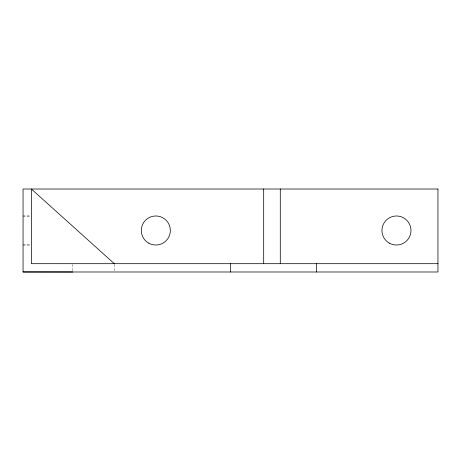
<?xml version="1.0" encoding="UTF-8"?>
<svg xmlns="http://www.w3.org/2000/svg" width="461" height="461" viewBox="0 0 461 461"><rect width="100%" height="100%" fill="white"/><g stroke="black" fill="none" stroke-linecap="round" stroke-linejoin="round"><path stroke-width="0.35" stroke-dasharray="2.31 1.73" d="M23.05 215.979L30.657 215.979M23.05 216.088L30.657 216.088M23.05 244.912L30.657 244.912M23.05 245.022L30.657 245.022M114.328 264.384L114.328 270.601M72.838 264.384L72.838 270.601"/><path stroke-width="0.69" d="M437.95 263.692L31.348 263.692L31.348 189.01L114.328 263.692M23.05 271.95L72.838 271.984M316.43 263.692L316.43 271.99M280.288 189.01L280.288 263.692M263.692 189.01L263.692 263.692M230.5 263.692L230.5 271.99M437.95 189.01L23.05 189.01L23.05 271.99L437.95 271.99L437.95 189.01M148.557 243.074A14.522 14.522 0 0 0 170.34 230.5A14.522 14.522 0 0 0 148.557 217.926A14.522 14.522 0 0 0 148.557 243.074M389.199 243.074A14.522 14.522 0 0 0 410.982 230.5A14.522 14.522 0 0 0 389.199 217.926A14.522 14.522 0 0 0 389.199 243.074"/></g></svg>
